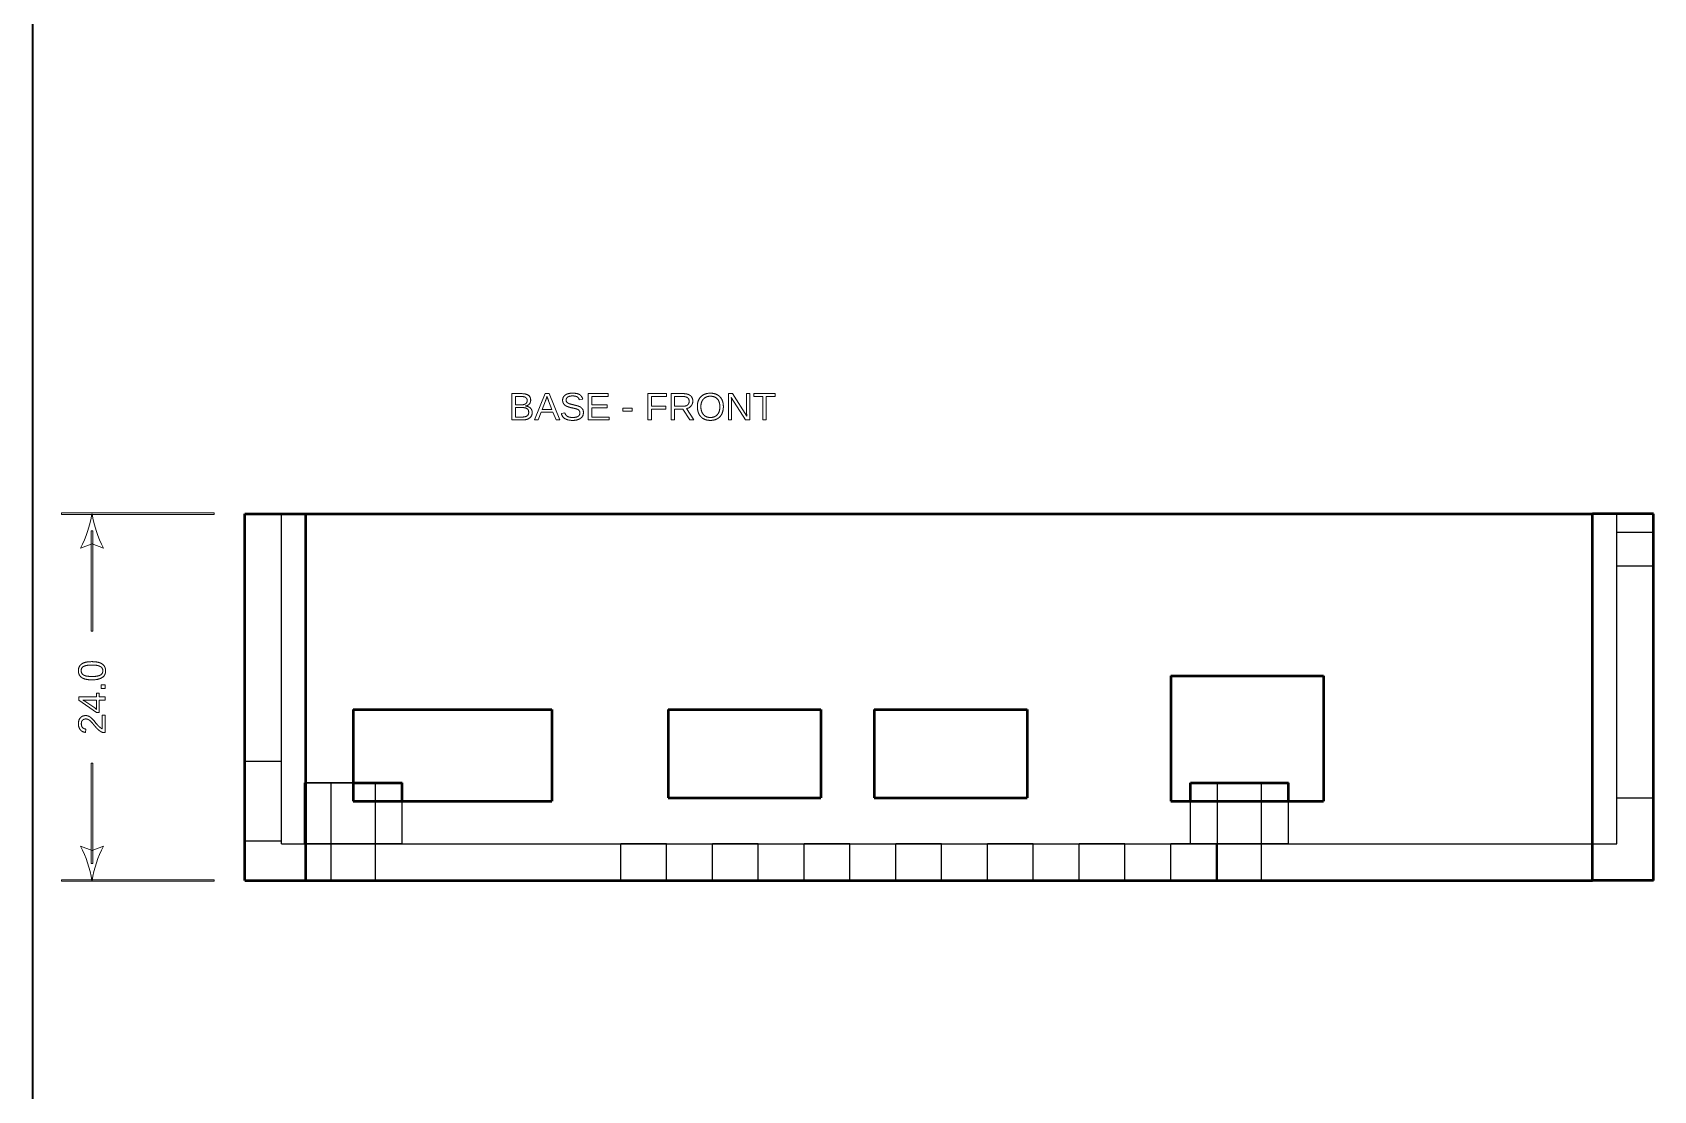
# Model space of a CAD drawing. Header units: millimetres. Extents: x 10 to 410, y 10 to 287.
# Drawn here: x 10 to 116.1, y 79.2 to 148.5 of the extents above; entities that cross this region are included whole.
import ezdxf

# ---------------------------------------------------------------- set-up
doc = ezdxf.new("R2010")
doc.units = ezdxf.units.MM
for name, color, linetype, lineweight in [('border', 7, 'Continuous', 35), ('dimensions', 7, 'Continuous', 13), ('hidden', 7, 'Continuous', 25), ('part', 7, 'Continuous', 50)]:
    doc.layers.add(name, color=color, linetype=linetype, lineweight=lineweight)

msp = doc.modelspace()

# ---------------------------------------------------------------- linework, layer by layer
at = {"layer": 'border'}
msp.add_line((10, 287), (10, 10), dxfattribs=at)
at = {"layer": 'dimensions'}
for p, q in [((41.38, 124.86), (41.38, 123.14)), ((42.01, 124.86), (41.38, 124.86)), ((41.61, 124.67), (42.01, 124.67)), ((41.61, 124.13), (41.61, 124.67)), ((43.55, 124.86), (42.85, 123.14)), ((43.36, 123.82), (43.58, 124.39)), ((43.81, 124.86), (43.55, 124.86)), ((43.67, 124.65), (43.68, 124.68)), ((43.68, 124.68), (43.71, 124.58)), ((43.78, 124.39), (44, 123.82)), ((44.51, 123.14), (43.81, 124.86)), ((45.79, 124.45), (46.02, 124.49)), ((46.38, 124.86), (46.38, 123.14)), ((47.69, 124.86), (46.38, 124.86)), ((46.62, 124.67), (47.69, 124.67)), ((46.62, 124.12), (46.62, 124.67)), ((47.69, 124.67), (47.69, 124.86)), ((50.27, 124.86), (50.27, 123.14)), ((51.49, 124.86), (50.27, 124.86)), ((50.51, 124.67), (51.49, 124.67)), ((50.51, 124.03), (50.51, 124.67)), ((51.49, 124.67), (51.49, 124.86)), ((51.8, 124.86), (51.8, 123.14)), ((52.61, 124.86), (51.8, 124.86)), ((52.03, 124.67), (52.59, 124.67)), ((52.03, 124.04), (52.03, 124.67)), ((55.55, 124.86), (55.55, 123.14)), ((55.82, 124.86), (55.55, 124.86)), ((55.74, 124.6), (56.67, 123.14)), ((55.75, 124.49), (55.74, 124.6)), ((55.76, 124.28), (55.75, 124.49)), ((55.76, 123.14), (55.76, 124.28)), ((56.75, 123.38), (55.82, 124.86)), ((56.74, 124.86), (56.74, 123.73)), ((56.95, 124.86), (56.74, 124.86)), ((56.95, 123.14), (56.95, 124.86)), ((57.21, 124.86), (57.21, 124.67)), ((58.62, 124.86), (57.21, 124.86)), ((57.21, 124.67), (57.8, 124.67)), ((57.8, 124.67), (57.8, 123.14)), ((58.03, 124.67), (58.62, 124.67)), ((58.03, 123.14), (58.03, 124.67)), ((58.62, 124.67), (58.62, 124.86)), ((41.38, 123.14), (42.08, 123.14)), ((42.01, 124.13), (41.61, 124.13)), ((41.61, 123.95), (42.05, 123.95)), ((41.61, 123.33), (41.61, 123.95)), ((42.07, 123.33), (41.61, 123.33)), ((42.85, 123.14), (43.09, 123.14)), ((43.09, 123.14), (43.29, 123.64)), ((43.29, 123.64), (44.07, 123.64)), ((44, 123.82), (43.36, 123.82)), ((44.07, 123.64), (44.27, 123.14)), ((44.27, 123.14), (44.51, 123.14)), ((44.85, 123.6), (44.62, 123.55)), ((46.38, 123.14), (47.74, 123.14)), ((47.61, 124.12), (46.62, 124.12)), ((46.62, 123.93), (47.61, 123.93)), ((46.62, 123.33), (46.62, 123.93)), ((47.74, 123.33), (46.62, 123.33)), ((47.61, 123.93), (47.61, 124.12)), ((47.74, 123.14), (47.74, 123.33)), ((48.65, 123.9), (48.65, 123.71)), ((49.26, 123.9), (48.65, 123.9)), ((48.65, 123.71), (49.26, 123.71)), ((49.26, 123.71), (49.26, 123.9)), ((50.27, 123.14), (50.51, 123.14)), ((51.46, 124.03), (50.51, 124.03)), ((50.51, 123.84), (51.46, 123.84)), ((50.51, 123.14), (50.51, 123.84)), ((51.46, 123.84), (51.46, 124.03)), ((51.8, 123.14), (52.03, 123.14)), ((52.6, 124.04), (52.03, 124.04)), ((52.03, 123.85), (52.57, 123.85)), ((52.03, 123.14), (52.03, 123.85)), ((52.57, 123.85), (53.02, 123.14)), ((53.28, 123.14), (52.8, 123.88)), ((53.02, 123.14), (53.28, 123.14)), ((55.55, 123.14), (55.76, 123.14)), ((56.67, 123.14), (56.95, 123.14)), ((57.8, 123.14), (58.03, 123.14)), ((21.9, 117.05), (11.9, 117.05)), ((11.9, 117.05), (11.9, 116.95)), ((11.9, 116.95), (21.9, 116.95)), ((21.9, 116.95), (21.9, 117.05)), ((13.95, 115.88), (13.85, 115.88)), ((13.85, 115.88), (13.85, 109.32)), ((13.95, 109.32), (13.95, 115.88)), ((13.15, 114.75), (13.9, 115.03)), ((13.9, 115.03), (14.65, 114.75)), ((13.85, 109.32), (13.95, 109.32)), ((14.2, 105.26), (14.2, 105.02)), ((14.37, 105.26), (14.2, 105.26)), ((14.37, 105.02), (14.37, 105.26)), ((14.49, 105.8), (14.49, 105.56)), ((14.76, 105.8), (14.49, 105.8)), ((14.49, 105.56), (14.76, 105.56)), ((14.76, 105.56), (14.76, 105.8)), ((13.04, 105.02), (13.04, 104.79)), ((14.2, 105.02), (13.04, 105.02)), ((13.04, 104.79), (14.2, 104)), ((13.29, 104.81), (14.2, 104.81)), ((14.08, 104.29), (13.43, 104.73)), ((14.17, 104.22), (14.08, 104.29)), ((14.2, 104.2), (14.17, 104.22)), ((14.2, 104.81), (14.2, 104.2)), ((14.2, 104), (14.37, 104)), ((14.76, 105.02), (14.37, 105.02)), ((14.37, 104.81), (14.76, 104.81)), ((14.37, 104), (14.37, 104.81)), ((14.76, 104.81), (14.76, 105.02)), ((14.57, 103.82), (14.57, 102.92)), ((14.76, 103.82), (14.57, 103.82)), ((14.76, 102.68), (14.76, 103.82)), ((13.47, 102.69), (13.49, 102.91)), ((14.61, 102.68), (14.76, 102.68)), ((13.95, 100.68), (13.85, 100.68)), ((13.85, 100.68), (13.85, 94.12)), ((13.95, 94.12), (13.95, 100.68)), ((13.9, 94.97), (13.15, 95.25)), ((14.65, 95.25), (13.9, 94.97)), ((13.85, 94.12), (13.95, 94.12)), ((21.9, 93.05), (11.9, 93.05)), ((11.9, 93.05), (11.9, 92.95)), ((11.9, 92.95), (21.9, 92.95)), ((21.9, 92.95), (21.9, 93.05))]:
    msp.add_line(p, q, dxfattribs=at)
for centre, start, end in [((6.4, 118.25), -27.4076, -9.4623), ((21.4, 118.25), -170.5377, -152.5924), ((6.4, 91.75), 9.4623, 27.4076), ((21.4, 91.75), 152.5924, 170.5377)]:
    msp.add_arc(centre, 7.6, start, end, dxfattribs=at)
for points in [[(42.01, 124.86), (42.61, 124.86), (42.61, 124.44)], [(42.28, 124.61), (42.19, 124.67), (42.01, 124.67)], [(42.01, 124.13), (42.19, 124.13), (42.28, 124.2)], [(42.38, 124.41), (42.38, 124.55), (42.28, 124.61)], [(42.28, 124.2), (42.38, 124.27), (42.38, 124.41)], [(42.53, 124.19), (42.44, 124.08), (42.28, 124.05)], [(42.61, 124.44), (42.61, 124.29), (42.53, 124.19)], [(43.67, 124.65), (43.64, 124.55), (43.58, 124.39)], [(43.78, 124.39), (43.75, 124.48), (43.71, 124.58)], [(44.7, 124.42), (44.7, 124.65), (44.87, 124.77)], [(44.74, 124.25), (44.7, 124.33), (44.7, 124.42)], [(44.83, 124.12), (44.77, 124.18), (44.74, 124.25)], [(44.87, 124.77), (45.04, 124.89), (45.36, 124.89)], [(45.04, 124.64), (44.93, 124.57), (44.93, 124.44)], [(44.93, 124.44), (44.93, 124.36), (44.97, 124.31)], [(44.97, 124.31), (45.02, 124.25), (45.1, 124.22)], [(45.36, 124.71), (45.15, 124.71), (45.04, 124.64)], [(45.1, 124.22), (45.17, 124.18), (45.41, 124.13)], [(45.36, 124.89), (45.65, 124.89), (45.81, 124.8)], [(45.65, 124.65), (45.54, 124.71), (45.36, 124.71)], [(45.79, 124.45), (45.76, 124.59), (45.65, 124.65)], [(45.81, 124.8), (45.96, 124.71), (46.02, 124.49)], [(52.88, 124.59), (52.78, 124.67), (52.59, 124.67)], [(52.61, 124.86), (52.9, 124.86), (53.06, 124.73)], [(52.98, 124.36), (52.98, 124.52), (52.88, 124.59)], [(52.88, 124.12), (52.98, 124.21), (52.98, 124.36)], [(53.06, 124.73), (53.22, 124.6), (53.22, 124.37)], [(53.22, 124.37), (53.22, 124.18), (53.1, 124.05)], [(53.52, 124.01), (53.52, 124.42), (53.74, 124.65)], [(53.74, 124.65), (53.97, 124.89), (54.37, 124.89)], [(53.92, 124.51), (53.75, 124.33), (53.75, 124.01)], [(54.37, 124.69), (54.08, 124.69), (53.92, 124.51)], [(54.37, 124.89), (54.64, 124.89), (54.83, 124.78)], [(54.83, 124.51), (54.67, 124.69), (54.37, 124.69)], [(54.83, 124.78), (55.02, 124.68), (55.12, 124.48)], [(54.99, 124.01), (54.99, 124.33), (54.83, 124.51)], [(55.12, 124.48), (55.22, 124.28), (55.22, 124.01)], [(42.48, 123.64), (42.48, 123.95), (42.05, 123.95)], [(42.07, 123.33), (42.28, 123.33), (42.38, 123.41)], [(42.54, 123.27), (42.38, 123.14), (42.08, 123.14)], [(42.28, 124.05), (42.49, 124.02), (42.6, 123.91)], [(42.38, 123.41), (42.48, 123.48), (42.48, 123.64)], [(42.71, 123.62), (42.71, 123.39), (42.54, 123.27)], [(42.6, 123.91), (42.71, 123.8), (42.71, 123.62)], [(45.35, 123.11), (44.72, 123.11), (44.62, 123.55)], [(45, 124.02), (44.89, 124.07), (44.83, 124.12)], [(44.85, 123.6), (44.89, 123.44), (45.02, 123.37)], [(45.31, 123.93), (45.1, 123.98), (45, 124.02)], [(45.02, 123.37), (45.14, 123.3), (45.36, 123.3)], [(45.52, 123.88), (45.42, 123.91), (45.31, 123.93)], [(45.88, 123.25), (45.69, 123.11), (45.35, 123.11)], [(45.36, 123.3), (45.59, 123.3), (45.71, 123.37)], [(45.41, 124.13), (45.49, 124.11), (45.57, 124.09)], [(45.69, 123.83), (45.62, 123.86), (45.52, 123.88)], [(45.57, 124.09), (45.65, 124.07), (45.72, 124.05)], [(45.79, 123.74), (45.76, 123.79), (45.69, 123.83)], [(45.71, 123.37), (45.83, 123.45), (45.83, 123.6)], [(45.72, 124.05), (45.79, 124.02), (45.86, 123.99)], [(45.83, 123.6), (45.83, 123.69), (45.79, 123.74)], [(45.86, 123.99), (45.92, 123.95), (45.96, 123.9)], [(46.06, 123.61), (46.06, 123.38), (45.88, 123.25)], [(45.96, 123.9), (46.01, 123.85), (46.04, 123.78)], [(46.04, 123.78), (46.06, 123.71), (46.06, 123.61)], [(52.6, 124.04), (52.78, 124.04), (52.88, 124.12)], [(53.1, 124.05), (52.99, 123.91), (52.8, 123.88)], [(53.62, 123.53), (53.52, 123.74), (53.52, 124.01)], [(53.91, 123.22), (53.72, 123.33), (53.62, 123.53)], [(53.75, 124.01), (53.75, 123.68), (53.92, 123.49)], [(54.37, 123.11), (54.11, 123.11), (53.91, 123.22)], [(53.92, 123.49), (54.08, 123.3), (54.37, 123.3)], [(54.37, 123.3), (54.67, 123.3), (54.83, 123.49)], [(54.83, 123.22), (54.63, 123.11), (54.37, 123.11)], [(54.83, 123.49), (54.99, 123.67), (54.99, 124.01)], [(55.12, 123.53), (55.02, 123.33), (54.83, 123.22)], [(55.22, 124.01), (55.22, 123.74), (55.12, 123.53)], [(56.75, 123.38), (56.74, 123.62), (56.74, 123.73)], [(13.01, 106.73), (13.01, 107.03), (13.24, 107.18)], [(13.24, 107.18), (13.46, 107.32), (13.9, 107.32)], [(13.9, 107.32), (14.33, 107.32), (14.56, 107.17)], [(14.56, 107.17), (14.79, 107.02), (14.79, 106.72)], [(13.24, 106.27), (13.01, 106.42), (13.01, 106.73)], [(13.36, 107.01), (13.19, 106.93), (13.19, 106.73)], [(13.19, 106.73), (13.19, 106.53), (13.36, 106.44)], [(13.9, 106.13), (13.46, 106.13), (13.24, 106.27)], [(13.9, 107.1), (13.53, 107.1), (13.36, 107.01)], [(13.36, 106.44), (13.52, 106.35), (13.9, 106.35)], [(14.43, 107.01), (14.26, 107.1), (13.9, 107.1)], [(13.9, 106.35), (14.27, 106.35), (14.44, 106.44)], [(14.56, 106.28), (14.33, 106.13), (13.9, 106.13)], [(14.61, 106.72), (14.61, 106.92), (14.43, 107.01)], [(14.44, 106.44), (14.61, 106.53), (14.61, 106.72)], [(14.79, 106.72), (14.79, 106.42), (14.56, 106.28)], [(13.29, 104.81), (13.3, 104.81), (13.35, 104.78)], [(13.35, 104.78), (13.41, 104.75), (13.43, 104.73)], [(13.01, 103.25), (13.01, 103.51), (13.14, 103.65)], [(13.14, 102.86), (13.01, 103.01), (13.01, 103.25)], [(13.14, 103.65), (13.26, 103.79), (13.49, 103.79)], [(13.27, 103.48), (13.2, 103.4), (13.2, 103.25)], [(13.2, 103.25), (13.2, 103.11), (13.27, 103.02)], [(13.49, 103.57), (13.35, 103.57), (13.27, 103.48)], [(13.27, 103.02), (13.35, 102.93), (13.49, 102.91)], [(13.49, 103.79), (13.59, 103.79), (13.69, 103.75)], [(13.68, 103.52), (13.6, 103.57), (13.49, 103.57)], [(13.84, 103.39), (13.76, 103.47), (13.68, 103.52)], [(13.69, 103.75), (13.78, 103.7), (13.88, 103.61)], [(13.99, 103.22), (13.92, 103.31), (13.84, 103.39)], [(13.88, 103.61), (13.98, 103.52), (14.19, 103.26)], [(14.16, 103.02), (14.07, 103.12), (13.99, 103.22)], [(14.35, 102.83), (14.24, 102.92), (14.16, 103.02)], [(14.19, 103.26), (14.3, 103.12), (14.4, 103.04)], [(14.4, 103.04), (14.49, 102.96), (14.57, 102.92)], [(13.47, 102.69), (13.26, 102.71), (13.14, 102.86)], [(14.61, 102.68), (14.46, 102.74), (14.35, 102.83)]]:
    msp.add_open_spline(points, degree=2, dxfattribs=at)
at = {"layer": 'hidden'}
for p, q in [((23.9, 93), (23.9, 117)), ((26.3, 95.4), (26.3, 117)), ((26.3, 95.4), (26.3, 117)), ((113.7, 117), (26.3, 117)), ((113.7, 117), (26.3, 117)), ((27.9, 117), (112.1, 117)), ((27.9, 93), (27.9, 117)), ((112.1, 93), (112.1, 117)), ((113.7, 95.4), (113.7, 117)), ((113.7, 95.4), (113.7, 117)), ((116.1, 93), (116.1, 117)), ((113.7, 98.4), (113.7, 115.8)), ((113.7, 98.4), (113.7, 115.8)), ((113.7, 98.4), (113.7, 115.8)), ((113.7, 98.4), (113.7, 115.8)), ((113.7, 115.8), (116.1, 115.8)), ((113.7, 115.8), (116.1, 115.8)), ((113.7, 115.8), (116.1, 115.8)), ((113.7, 115.8), (116.1, 115.8)), ((116.1, 98.4), (116.1, 115.8)), ((116.1, 98.4), (116.1, 115.8)), ((116.1, 98.4), (116.1, 115.8)), ((116.1, 98.4), (116.1, 115.8)), ((113.7, 98.4), (113.7, 113.6)), ((113.7, 98.4), (113.7, 113.6)), ((113.7, 113.6), (116.1, 113.6)), ((113.7, 113.6), (116.1, 113.6)), ((116.1, 98.4), (116.1, 113.6)), ((116.1, 98.4), (116.1, 113.6)), ((84.5, 106.4), (94.5, 106.4)), ((84.5, 106.4), (84.5, 98.2)), ((94.5, 106.4), (94.5, 98.2)), ((31, 104.2), (44, 104.2)), ((31, 104.2), (31, 98.2)), ((44, 104.2), (44, 98.2)), ((51.6, 104.2), (61.6, 104.2)), ((51.6, 104.2), (51.6, 98.4)), ((61.6, 104.2), (61.6, 98.4)), ((65.1, 104.2), (75.1, 104.2)), ((65.1, 104.2), (65.1, 98.4)), ((75.1, 104.2), (75.1, 98.4)), ((23.9, 100.8), (26.3, 100.8)), ((23.9, 95.6), (23.9, 100.8)), ((23.9, 100.8), (26.3, 100.8)), ((23.9, 95.6), (23.9, 100.8)), ((26.3, 95.6), (26.3, 100.8)), ((26.3, 95.6), (26.3, 100.8)), ((27.8, 95.4), (27.8, 99.4)), ((27.8, 95.4), (27.8, 99.4)), ((29.55, 93), (29.55, 99.4)), ((29.55, 93), (29.55, 99.4)), ((32.45, 93), (32.45, 99.4)), ((32.45, 93), (32.45, 99.4)), ((34.2, 95.4), (34.2, 99.4)), ((85.8, 95.4), (85.8, 99.4)), ((87.55, 93), (87.55, 99.4)), ((87.55, 93), (87.55, 99.4)), ((90.45, 93), (90.45, 99.4)), ((90.45, 93), (90.45, 99.4)), ((92.2, 95.4), (92.2, 99.4)), ((31, 98.2), (44, 98.2)), ((34.2, 95.4), (34.2, 98.2)), ((51.6, 98.4), (61.6, 98.4)), ((65.1, 98.4), (75.1, 98.4)), ((84.5, 98.2), (94.5, 98.2)), ((85.8, 95.4), (85.8, 98.2)), ((92.2, 95.4), (92.2, 98.2)), ((113.7, 98.4), (116.1, 98.4)), ((113.7, 98.4), (116.1, 98.4)), ((113.7, 98.4), (116.1, 98.4)), ((113.7, 98.4), (116.1, 98.4)), ((113.7, 98.4), (116.1, 98.4)), ((113.7, 98.4), (116.1, 98.4)), ((23.9, 95.6), (26.3, 95.6)), ((23.9, 95.6), (26.3, 95.6)), ((26.3, 95.4), (113.7, 95.4)), ((26.3, 95.4), (113.7, 95.4)), ((51.5, 95.4), (48.5, 95.4)), ((51.5, 95.4), (48.5, 95.4)), ((48.5, 93), (48.5, 95.4)), ((48.5, 93), (48.5, 95.4)), ((51.5, 93), (51.5, 95.4)), ((51.5, 93), (51.5, 95.4)), ((57.5, 95.4), (54.5, 95.4)), ((57.5, 95.4), (54.5, 95.4)), ((54.5, 93), (54.5, 95.4)), ((54.5, 93), (54.5, 95.4)), ((57.5, 93), (57.5, 95.4)), ((57.5, 93), (57.5, 95.4)), ((63.5, 95.4), (60.5, 95.4)), ((63.5, 95.4), (60.5, 95.4)), ((60.5, 93), (60.5, 95.4)), ((60.5, 93), (60.5, 95.4)), ((63.5, 93), (63.5, 95.4)), ((63.5, 93), (63.5, 95.4)), ((69.5, 95.4), (66.5, 95.4)), ((69.5, 95.4), (66.5, 95.4)), ((66.5, 93), (66.5, 95.4)), ((66.5, 93), (66.5, 95.4)), ((69.5, 93), (69.5, 95.4)), ((69.5, 93), (69.5, 95.4)), ((75.5, 95.4), (72.5, 95.4)), ((75.5, 95.4), (72.5, 95.4)), ((72.5, 93), (72.5, 95.4)), ((72.5, 93), (72.5, 95.4)), ((75.5, 93), (75.5, 95.4)), ((75.5, 93), (75.5, 95.4)), ((81.5, 95.4), (78.5, 95.4)), ((81.5, 95.4), (78.5, 95.4)), ((78.5, 93), (78.5, 95.4)), ((78.5, 93), (78.5, 95.4)), ((81.5, 93), (81.5, 95.4)), ((81.5, 93), (81.5, 95.4)), ((87.5, 95.4), (84.5, 95.4)), ((87.5, 95.4), (84.5, 95.4)), ((84.5, 93), (84.5, 95.4)), ((84.5, 93), (84.5, 95.4)), ((87.5, 93), (87.5, 95.4)), ((87.5, 93), (87.5, 95.4)), ((27.9, 93), (112.1, 93)), ((51.5, 93), (48.5, 93)), ((51.5, 93), (48.5, 93)), ((57.5, 93), (54.5, 93)), ((57.5, 93), (54.5, 93)), ((63.5, 93), (60.5, 93)), ((63.5, 93), (60.5, 93)), ((69.5, 93), (66.5, 93)), ((69.5, 93), (66.5, 93)), ((75.5, 93), (72.5, 93)), ((75.5, 93), (72.5, 93)), ((81.5, 93), (78.5, 93)), ((81.5, 93), (78.5, 93)), ((87.5, 93), (84.5, 93)), ((87.5, 93), (84.5, 93))]:
    msp.add_line(p, q, dxfattribs=at)
for points in [[(23.9, 117), (23.91, 117), (23.93, 117), (23.96, 117), (24, 117), (24.06, 117), (24.12, 117), (24.21, 117), (24.3, 117), (24.4, 117), (24.51, 117), (24.64, 117), (24.77, 117), (24.92, 117), (25.07, 117), (25.24, 117), (25.41, 117), (25.59, 117), (25.77, 117), (25.97, 117), (26.16, 117), (26.37, 117), (26.58, 117), (26.79, 117), (27.01, 117), (27.45, 117), (27.9, 117)], [(116.1, 117), (116.09, 117), (116.07, 117), (116.04, 117), (116, 117), (115.94, 117), (115.88, 117), (115.79, 117), (115.7, 117), (115.6, 117), (115.49, 117), (115.36, 117), (115.23, 117), (115.08, 117), (114.93, 117), (114.76, 117), (114.59, 117), (114.41, 117), (114.23, 117), (114.03, 117), (113.84, 117), (113.63, 117), (113.42, 117), (113.21, 117), (112.99, 117), (112.55, 117), (112.1, 117)], [(27.8, 99.4), (27.81, 99.4), (27.82, 99.4), (27.85, 99.4), (27.88, 99.4), (27.93, 99.4), (27.98, 99.4), (28.05, 99.4), (28.12, 99.4), (28.2, 99.4), (28.29, 99.4), (28.39, 99.4), (28.5, 99.4), (28.62, 99.4), (28.74, 99.4), (28.87, 99.4), (29, 99.4), (29.15, 99.4), (29.3, 99.4), (29.45, 99.4), (29.61, 99.4), (29.78, 99.4), (29.94, 99.4), (30.12, 99.4), (30.29, 99.4), (30.64, 99.4), (31, 99.4)], [(23.9, 93), (23.91, 93), (23.93, 93), (23.96, 93), (24, 93), (24.06, 93), (24.12, 93), (24.21, 93), (24.3, 93), (24.4, 93), (24.51, 93), (24.64, 93), (24.77, 93), (24.92, 93), (25.07, 93), (25.24, 93), (25.41, 93), (25.59, 93), (25.77, 93), (25.97, 93), (26.16, 93), (26.37, 93), (26.58, 93), (26.79, 93), (27.01, 93), (27.45, 93), (27.9, 93)], [(116.1, 93), (116.09, 93), (116.07, 93), (116.04, 93), (116, 93), (115.94, 93), (115.88, 93), (115.79, 93), (115.7, 93), (115.6, 93), (115.49, 93), (115.36, 93), (115.23, 93), (115.08, 93), (114.93, 93), (114.76, 93), (114.59, 93), (114.41, 93), (114.23, 93), (114.03, 93), (113.84, 93), (113.63, 93), (113.42, 93), (113.21, 93), (112.99, 93), (112.55, 93), (112.1, 93)]]:
    msp.add_open_spline(points, degree=2, knots=[0, 0, 0, 0.071429, 0.071429, 0.142857, 0.142857, 0.214286, 0.214286, 0.285714, 0.285714, 0.357143, 0.357143, 0.428571, 0.428571, 0.5, 0.5, 0.571429, 0.571429, 0.642857, 0.642857, 0.714286, 0.714286, 0.785714, 0.785714, 0.857143, 0.857143, 1, 1, 1], dxfattribs=at)
for points in [[(34.2, 99.4), (34.12, 99.4), (33.88, 99.4), (33.5, 99.4), (33, 99.4), (32.39, 99.4), (31.71, 99.4), (31, 99.4), (30.29, 99.4), (29.61, 99.4), (29, 99.4), (28.5, 99.4), (28.12, 99.4), (27.88, 99.4), (27.8, 99.4)], [(34.2, 99.4), (34.12, 99.4), (33.88, 99.4), (33.5, 99.4), (33, 99.4), (32.39, 99.4), (31.71, 99.4), (31, 99.4), (30.29, 99.4), (29.61, 99.4), (29, 99.4), (28.5, 99.4), (28.12, 99.4), (27.88, 99.4), (27.8, 99.4)], [(27.8, 99.4), (27.88, 99.4), (28.12, 99.4), (28.5, 99.4), (29, 99.4), (29.61, 99.4), (30.29, 99.4), (31, 99.4), (31.71, 99.4), (32.39, 99.4), (33, 99.4), (33.5, 99.4), (33.88, 99.4), (34.12, 99.4), (34.2, 99.4)], [(32.45, 99.4), (32.41, 99.4), (32.31, 99.4), (32.13, 99.4), (31.9, 99.4), (31.63, 99.4), (31.32, 99.4), (31, 99.4), (30.68, 99.4), (30.37, 99.4), (30.1, 99.4), (29.87, 99.4), (29.69, 99.4), (29.59, 99.4), (29.55, 99.4)], [(29.55, 99.4), (29.59, 99.4), (29.69, 99.4), (29.87, 99.4), (30.1, 99.4), (30.37, 99.4), (30.68, 99.4), (31, 99.4), (31.32, 99.4), (31.63, 99.4), (31.9, 99.4), (32.13, 99.4), (32.31, 99.4), (32.41, 99.4), (32.45, 99.4)], [(32.45, 99.4), (32.41, 99.4), (32.31, 99.4), (32.13, 99.4), (31.9, 99.4), (31.63, 99.4), (31.32, 99.4), (31, 99.4), (30.68, 99.4), (30.37, 99.4), (30.1, 99.4), (29.87, 99.4), (29.69, 99.4), (29.59, 99.4), (29.55, 99.4)], [(29.55, 99.4), (29.59, 99.4), (29.69, 99.4), (29.87, 99.4), (30.1, 99.4), (30.37, 99.4), (30.68, 99.4), (31, 99.4), (31.32, 99.4), (31.63, 99.4), (31.9, 99.4), (32.13, 99.4), (32.31, 99.4), (32.41, 99.4), (32.45, 99.4)], [(92.2, 99.4), (92.12, 99.4), (91.88, 99.4), (91.5, 99.4), (91, 99.4), (90.39, 99.4), (89.71, 99.4), (89, 99.4), (88.29, 99.4), (87.61, 99.4), (87, 99.4), (86.5, 99.4), (86.12, 99.4), (85.88, 99.4), (85.8, 99.4)], [(92.2, 99.4), (92.12, 99.4), (91.88, 99.4), (91.5, 99.4), (91, 99.4), (90.39, 99.4), (89.71, 99.4), (89, 99.4), (88.29, 99.4), (87.61, 99.4), (87, 99.4), (86.5, 99.4), (86.12, 99.4), (85.88, 99.4), (85.8, 99.4)], [(85.8, 99.4), (85.88, 99.4), (86.12, 99.4), (86.5, 99.4), (87, 99.4), (87.61, 99.4), (88.29, 99.4), (89, 99.4), (89.71, 99.4), (90.39, 99.4), (91, 99.4), (91.5, 99.4), (91.88, 99.4), (92.12, 99.4), (92.2, 99.4)], [(90.45, 99.4), (90.41, 99.4), (90.31, 99.4), (90.13, 99.4), (89.9, 99.4), (89.63, 99.4), (89.32, 99.4), (89, 99.4), (88.68, 99.4), (88.37, 99.4), (88.1, 99.4), (87.87, 99.4), (87.69, 99.4), (87.59, 99.4), (87.55, 99.4)], [(87.55, 99.4), (87.59, 99.4), (87.69, 99.4), (87.87, 99.4), (88.1, 99.4), (88.37, 99.4), (88.68, 99.4), (89, 99.4), (89.32, 99.4), (89.63, 99.4), (89.9, 99.4), (90.13, 99.4), (90.31, 99.4), (90.41, 99.4), (90.45, 99.4)], [(90.45, 99.4), (90.41, 99.4), (90.31, 99.4), (90.13, 99.4), (89.9, 99.4), (89.63, 99.4), (89.32, 99.4), (89, 99.4), (88.68, 99.4), (88.37, 99.4), (88.1, 99.4), (87.87, 99.4), (87.69, 99.4), (87.59, 99.4), (87.55, 99.4)], [(87.55, 99.4), (87.59, 99.4), (87.69, 99.4), (87.87, 99.4), (88.1, 99.4), (88.37, 99.4), (88.68, 99.4), (89, 99.4), (89.32, 99.4), (89.63, 99.4), (89.9, 99.4), (90.13, 99.4), (90.31, 99.4), (90.41, 99.4), (90.45, 99.4)], [(34.2, 95.4), (34.12, 95.4), (33.88, 95.4), (33.5, 95.4), (33, 95.4), (32.39, 95.4), (31.71, 95.4), (31, 95.4), (30.29, 95.4), (29.61, 95.4), (29, 95.4), (28.5, 95.4), (28.12, 95.4), (27.88, 95.4), (27.8, 95.4)], [(27.8, 95.4), (27.88, 95.4), (28.12, 95.4), (28.5, 95.4), (29, 95.4), (29.61, 95.4), (30.29, 95.4), (31, 95.4), (31.71, 95.4), (32.39, 95.4), (33, 95.4), (33.5, 95.4), (33.88, 95.4), (34.12, 95.4), (34.2, 95.4)], [(34.2, 95.4), (34.12, 95.4), (33.88, 95.4), (33.5, 95.4), (33, 95.4), (32.39, 95.4), (31.71, 95.4), (31, 95.4), (30.29, 95.4), (29.61, 95.4), (29, 95.4), (28.5, 95.4), (28.12, 95.4), (27.88, 95.4), (27.8, 95.4)], [(27.8, 95.4), (27.88, 95.4), (28.12, 95.4), (28.5, 95.4), (29, 95.4), (29.61, 95.4), (30.29, 95.4), (31, 95.4), (31.71, 95.4), (32.39, 95.4), (33, 95.4), (33.5, 95.4), (33.88, 95.4), (34.12, 95.4), (34.2, 95.4)], [(92.2, 95.4), (92.12, 95.4), (91.88, 95.4), (91.5, 95.4), (91, 95.4), (90.39, 95.4), (89.71, 95.4), (89, 95.4), (88.29, 95.4), (87.61, 95.4), (87, 95.4), (86.5, 95.4), (86.12, 95.4), (85.88, 95.4), (85.8, 95.4)], [(85.8, 95.4), (85.88, 95.4), (86.12, 95.4), (86.5, 95.4), (87, 95.4), (87.61, 95.4), (88.29, 95.4), (89, 95.4), (89.71, 95.4), (90.39, 95.4), (91, 95.4), (91.5, 95.4), (91.88, 95.4), (92.12, 95.4), (92.2, 95.4)], [(92.2, 95.4), (92.12, 95.4), (91.88, 95.4), (91.5, 95.4), (91, 95.4), (90.39, 95.4), (89.71, 95.4), (89, 95.4), (88.29, 95.4), (87.61, 95.4), (87, 95.4), (86.5, 95.4), (86.12, 95.4), (85.88, 95.4), (85.8, 95.4)], [(85.8, 95.4), (85.88, 95.4), (86.12, 95.4), (86.5, 95.4), (87, 95.4), (87.61, 95.4), (88.29, 95.4), (89, 95.4), (89.71, 95.4), (90.39, 95.4), (91, 95.4), (91.5, 95.4), (91.88, 95.4), (92.12, 95.4), (92.2, 95.4)], [(32.45, 93), (32.41, 93), (32.31, 93), (32.13, 93), (31.9, 93), (31.63, 93), (31.32, 93), (31, 93), (30.68, 93), (30.37, 93), (30.1, 93), (29.87, 93), (29.69, 93), (29.59, 93), (29.55, 93)], [(29.55, 93), (29.59, 93), (29.69, 93), (29.87, 93), (30.1, 93), (30.37, 93), (30.68, 93), (31, 93), (31.32, 93), (31.63, 93), (31.9, 93), (32.13, 93), (32.31, 93), (32.41, 93), (32.45, 93)], [(32.45, 93), (32.41, 93), (32.31, 93), (32.13, 93), (31.9, 93), (31.63, 93), (31.32, 93), (31, 93), (30.68, 93), (30.37, 93), (30.1, 93), (29.87, 93), (29.69, 93), (29.59, 93), (29.55, 93)], [(29.55, 93), (29.59, 93), (29.69, 93), (29.87, 93), (30.1, 93), (30.37, 93), (30.68, 93), (31, 93), (31.32, 93), (31.63, 93), (31.9, 93), (32.13, 93), (32.31, 93), (32.41, 93), (32.45, 93)], [(90.45, 93), (90.41, 93), (90.31, 93), (90.13, 93), (89.9, 93), (89.63, 93), (89.32, 93), (89, 93), (88.68, 93), (88.37, 93), (88.1, 93), (87.87, 93), (87.69, 93), (87.59, 93), (87.55, 93)], [(87.55, 93), (87.59, 93), (87.69, 93), (87.87, 93), (88.1, 93), (88.37, 93), (88.68, 93), (89, 93), (89.32, 93), (89.63, 93), (89.9, 93), (90.13, 93), (90.31, 93), (90.41, 93), (90.45, 93)], [(90.45, 93), (90.41, 93), (90.31, 93), (90.13, 93), (89.9, 93), (89.63, 93), (89.32, 93), (89, 93), (88.68, 93), (88.37, 93), (88.1, 93), (87.87, 93), (87.69, 93), (87.59, 93), (87.55, 93)], [(87.55, 93), (87.59, 93), (87.69, 93), (87.87, 93), (88.1, 93), (88.37, 93), (88.68, 93), (89, 93), (89.32, 93), (89.63, 93), (89.9, 93), (90.13, 93), (90.31, 93), (90.41, 93), (90.45, 93)]]:
    msp.add_open_spline(points, degree=1, dxfattribs=at)
at = {"layer": 'part'}
for p, q in [((23.9, 93), (23.9, 117)), ((27.9, 117), (112.1, 117)), ((27.9, 93), (27.9, 117)), ((112.1, 93), (112.1, 117)), ((116.1, 93), (116.1, 117)), ((84.5, 106.4), (94.5, 106.4)), ((84.5, 106.4), (84.5, 98.2)), ((94.5, 106.4), (94.5, 98.2)), ((31, 104.2), (44, 104.2)), ((31, 104.2), (31, 98.2)), ((44, 104.2), (44, 98.2)), ((51.6, 104.2), (61.6, 104.2)), ((51.6, 104.2), (51.6, 98.4)), ((61.6, 104.2), (61.6, 98.4)), ((65.1, 104.2), (75.1, 104.2)), ((65.1, 104.2), (65.1, 98.4)), ((75.1, 104.2), (75.1, 98.4)), ((34.2, 98.2), (34.2, 99.4)), ((85.8, 98.2), (85.8, 99.4)), ((92.2, 98.2), (92.2, 99.4)), ((31, 98.2), (44, 98.2)), ((51.6, 98.4), (61.6, 98.4)), ((65.1, 98.4), (75.1, 98.4)), ((84.5, 98.2), (94.5, 98.2)), ((27.9, 93), (112.1, 93))]:
    msp.add_line(p, q, dxfattribs=at)
for points, knots in [([(23.9, 117), (23.91, 117), (23.93, 117), (23.96, 117), (24, 117), (24.06, 117), (24.12, 117), (24.21, 117), (24.3, 117), (24.4, 117), (24.51, 117), (24.64, 117), (24.77, 117), (24.92, 117), (25.07, 117), (25.24, 117), (25.41, 117), (25.59, 117), (25.77, 117), (25.97, 117), (26.16, 117), (26.37, 117), (26.58, 117), (26.79, 117), (27.01, 117), (27.45, 117), (27.9, 117)], [0, 0, 0, 0.071429, 0.071429, 0.142857, 0.142857, 0.214286, 0.214286, 0.285714, 0.285714, 0.357143, 0.357143, 0.428571, 0.428571, 0.5, 0.5, 0.571429, 0.571429, 0.642857, 0.642857, 0.714286, 0.714286, 0.785714, 0.785714, 0.857143, 0.857143, 1, 1, 1]), ([(116.1, 117), (116.09, 117), (116.07, 117), (116.04, 117), (116, 117), (115.94, 117), (115.88, 117), (115.79, 117), (115.7, 117), (115.6, 117), (115.49, 117), (115.36, 117), (115.23, 117), (115.08, 117), (114.93, 117), (114.76, 117), (114.59, 117), (114.41, 117), (114.23, 117), (114.03, 117), (113.84, 117), (113.63, 117), (113.42, 117), (113.21, 117), (112.99, 117), (112.55, 117), (112.1, 117)], [0, 0, 0, 0.071429, 0.071429, 0.142857, 0.142857, 0.214286, 0.214286, 0.285714, 0.285714, 0.357143, 0.357143, 0.428571, 0.428571, 0.5, 0.5, 0.571429, 0.571429, 0.642857, 0.642857, 0.714286, 0.714286, 0.785714, 0.785714, 0.857143, 0.857143, 1, 1, 1]), ([(31, 99.4), (31.36, 99.4), (31.71, 99.4), (31.88, 99.4), (32.06, 99.4), (32.22, 99.4), (32.39, 99.4), (32.55, 99.4), (32.7, 99.4), (32.85, 99.4), (33, 99.4), (33.13, 99.4), (33.26, 99.4), (33.38, 99.4), (33.5, 99.4), (33.61, 99.4), (33.71, 99.4), (33.8, 99.4), (33.88, 99.4), (33.95, 99.4), (34.02, 99.4), (34.07, 99.4), (34.12, 99.4), (34.15, 99.4), (34.18, 99.4), (34.19, 99.4), (34.2, 99.4)], [0, 0, 0, 0.142857, 0.142857, 0.214286, 0.214286, 0.285714, 0.285714, 0.357143, 0.357143, 0.428571, 0.428571, 0.5, 0.5, 0.571429, 0.571429, 0.642857, 0.642857, 0.714286, 0.714286, 0.785714, 0.785714, 0.857143, 0.857143, 0.928571, 0.928571, 1, 1, 1]), ([(23.9, 93), (23.91, 93), (23.93, 93), (23.96, 93), (24, 93), (24.06, 93), (24.12, 93), (24.21, 93), (24.3, 93), (24.4, 93), (24.51, 93), (24.64, 93), (24.77, 93), (24.92, 93), (25.07, 93), (25.24, 93), (25.41, 93), (25.59, 93), (25.77, 93), (25.97, 93), (26.16, 93), (26.37, 93), (26.58, 93), (26.79, 93), (27.01, 93), (27.45, 93), (27.9, 93)], [0, 0, 0, 0.071429, 0.071429, 0.142857, 0.142857, 0.214286, 0.214286, 0.285714, 0.285714, 0.357143, 0.357143, 0.428571, 0.428571, 0.5, 0.5, 0.571429, 0.571429, 0.642857, 0.642857, 0.714286, 0.714286, 0.785714, 0.785714, 0.857143, 0.857143, 1, 1, 1]), ([(116.1, 93), (116.09, 93), (116.07, 93), (116.04, 93), (116, 93), (115.94, 93), (115.88, 93), (115.79, 93), (115.7, 93), (115.6, 93), (115.49, 93), (115.36, 93), (115.23, 93), (115.08, 93), (114.93, 93), (114.76, 93), (114.59, 93), (114.41, 93), (114.23, 93), (114.03, 93), (113.84, 93), (113.63, 93), (113.42, 93), (113.21, 93), (112.99, 93), (112.55, 93), (112.1, 93)], [0, 0, 0, 0.071429, 0.071429, 0.142857, 0.142857, 0.214286, 0.214286, 0.285714, 0.285714, 0.357143, 0.357143, 0.428571, 0.428571, 0.5, 0.5, 0.571429, 0.571429, 0.642857, 0.642857, 0.714286, 0.714286, 0.785714, 0.785714, 0.857143, 0.857143, 1, 1, 1])]:
    msp.add_open_spline(points, degree=2, knots=knots, dxfattribs=at)
msp.add_open_spline([(85.8, 99.4), (85.88, 99.4), (86.12, 99.4), (86.5, 99.4), (87, 99.4), (87.61, 99.4), (88.29, 99.4), (89, 99.4), (89.71, 99.4), (90.39, 99.4), (91, 99.4), (91.5, 99.4), (91.88, 99.4), (92.12, 99.4), (92.2, 99.4)], degree=1, dxfattribs=at)

doc.saveas('drawing.dxf')
